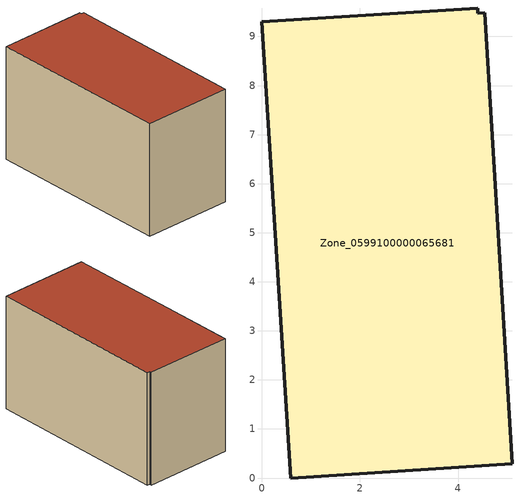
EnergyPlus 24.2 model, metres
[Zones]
Zone_0599100000065681
 floor ground (C_G): 4.55,9.48 5.1,0.29 0.59,0 0,9.29 4.4,9.58 4.41,9.47 z0
 wall outside (C_F): 0.59,0 5.1,0.29 4.55,9.48 4.41,9.47 4.4,9.58 0,9.29 0.59,0 z0:5.71
 roof outside (C_R): 5.1,0.29 4.55,9.48 4.41,9.47 4.4,9.58 0,9.29 0.59,0 z5.71
[BUILDING]
Pand.0599100000065681: North Axis=0; Terrain=City; Loads Convergence Tolerance Value=0.04; Temperature Convergence Tolerance Value=0.4; Solar Distribution=FullExterior; Maximum Number of Warmup Days=25; Minimum Number of Warmup Days=1
[Site:Location]
Rotterdam.The.Hague.AP_ZH_NLD Design_Conditions: Latitude=51.96; Longitude=4.45; Time Zone=1; Elevation=-4.5
[SITE:GROUNDTEMPERATURE:BUILDINGSURFACE]
18, 18, 18, 18, 18, 18, 18, 18, 18, 18, 18, 18
[MATERIAL] Thermal Absorptance=0.9; Solar Absorptance=0.7; Visible Absorptance=0.7
Name | Roughness | Thickness | Conductivity | Density | Specific Heat
G.TI.1946-1964 | MediumSmooth | 0.15 | 1 | 540 | 1210
F.TI.1946-1964 | Rough | 0.3 | 0.857143 | 1920 | 840
R.TI.1946-1964 | MediumRough | 0.2 | 0.277778 | 1500 | 1000
[CONSTRUCTION]
C_G: G.TI.1946-1964
C_F: F.TI.1946-1964
C_R: R.TI.1946-1964
[ZONE]
Zone_0599100000065681: Type=1; Multiplier=1; Ceiling Height=Autocalculate; Volume=Autocalculate; Floor Area=autocalculate; Part of Total Floor Area=Yes
[ZONEINFILTRATION:DESIGNFLOWRATE]
Infil_Zone_0599100000065681: Zone or ZoneList or Space or SpaceList=Zone_0599100000065681; Schedule=AlwaysOn; Design Flow Rate Calculation Method=Flow/Area; Flow Rate per Floor Area=0.003; Constant Term Coefficient=1; Temperature Term Coefficient=0; Velocity Term Coefficient=0; Velocity Squared Term Coefficient=0
[HVACTEMPLATE:ZONE:IDEALLOADSAIRSYSTEM]
Zone_0599100000065681: Maximum Heating Supply Air Temperature=50; Minimum Cooling Supply Air Temperature=13; Maximum Heating Supply Air Humidity Ratio=0.0156; Minimum Cooling Supply Air Humidity Ratio=0.0077; Heating Limit=NoLimit; Cooling Limit=NoLimit; Dehumidification Control Type=ConstantSensibleHeatRatio; Cooling Sensible Heat Ratio=0.7; Dehumidification Setpoint=60; Humidification Control Type=None; Humidification Setpoint=30; Outdoor Air Method=None; Outdoor Air Flow Rate per Person=0.00944; Outdoor Air Flow Rate per Zone Floor Area=0; Outdoor Air Flow Rate per Zone=0; Demand Controlled Ventilation Type=None; Outdoor Air Economizer Type=NoEconomizer; Heat Recovery Type=None; Sensible Heat Recovery Effectiveness=0.7; Latent Heat Recovery Effectiveness=0.65
[ZONECONTROL:THERMOSTAT]
ThermostatControl_Zone_0599100000065681: Zone or ZoneList=Zone_0599100000065681; Control Type Schedule=DualSetpointControlType; Control 1=Thermostat_Zone_0599100000065681; Temperature Difference Between Cutout And Setpoint=0
[THERMOSTATSETPOINT:DUALSETPOINT]
Thermostat_Zone_0599100000065681: Heating Setpoint Temperature Schedule=HeatingSetpoint_Zone_0599100000065681; Cooling Setpoint Temperature Schedule=CoolingSetpoint_Zone_0599100000065681
[SCHEDULE:COMPACT]
HeatingSetpoint_Zone_0599100000065681: Through: 12/31, For: AllDays, Until: 24:00, 21
CoolingSetpoint_Zone_0599100000065681: Through: 12/31, For: AllDays, Until: 24:00, 24
DualSetpointControlType: Through: 12/31, For: AllDays, Until: 24:00, 4
AlwaysOn: Through: 12/31, For: AllDays, Until: 24:00, 1
